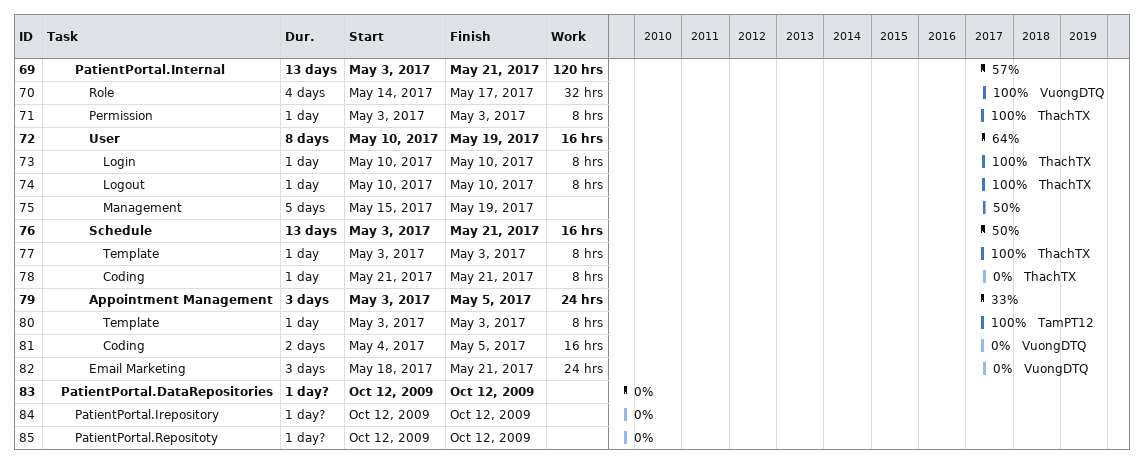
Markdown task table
| ID | Level | Task | Duration | Start | Finish | Resources | % complete | Work (h) |
|---|---|---|---|---|---|---|---|---|
| 69 | 3 | **PatientPortal.Internal** | 13d | 2017-05-03 | 2017-05-21 |  | 57 | 120 |
| 70 | 4 | Role | 4d | 2017-05-14 | 2017-05-17 | VuongDTQ | 100 | 32 |
| 71 | 4 | Permission | 1d | 2017-05-03 | 2017-05-03 | ThachTX | 100 | 8 |
| 72 | 4 | **User** | 8d | 2017-05-10 | 2017-05-19 |  | 64 | 16 |
| 73 | 5 | Login | 1d | 2017-05-10 | 2017-05-10 | ThachTX | 100 | 8 |
| 74 | 5 | Logout | 1d | 2017-05-10 | 2017-05-10 | ThachTX | 100 | 8 |
| 75 | 5 | Management | 5d | 2017-05-15 | 2017-05-19 |  | 50 |  |
| 76 | 4 | **Schedule** | 13d | 2017-05-03 | 2017-05-21 |  | 50 | 16 |
| 77 | 5 | Template | 1d | 2017-05-03 | 2017-05-03 | ThachTX | 100 | 8 |
| 78 | 5 | Coding | 1d | 2017-05-21 | 2017-05-21 | ThachTX | 0 | 8 |
| 79 | 4 | **Appointment Management** | 3d | 2017-05-03 | 2017-05-05 |  | 33 | 24 |
| 80 | 5 | Template | 1d | 2017-05-03 | 2017-05-03 | TamPT12 | 100 | 8 |
| 81 | 5 | Coding | 2d | 2017-05-04 | 2017-05-05 | VuongDTQ | 0 | 16 |
| 82 | 4 | Email Marketing | 3d | 2017-05-18 | 2017-05-21 | VuongDTQ | 0 | 24 |
| 83 | 2 | **PatientPortal.DataRepositories** | 1d? | 2009-10-12 | 2009-10-12 |  | 0 |  |
| 84 | 3 | PatientPortal.Irepository | 1d? | 2009-10-12 | 2009-10-12 |  | 0 |  |
| 85 | 3 | PatientPortal.Repositoty | 1d? | 2009-10-12 | 2009-10-12 |  | 0 |  |
